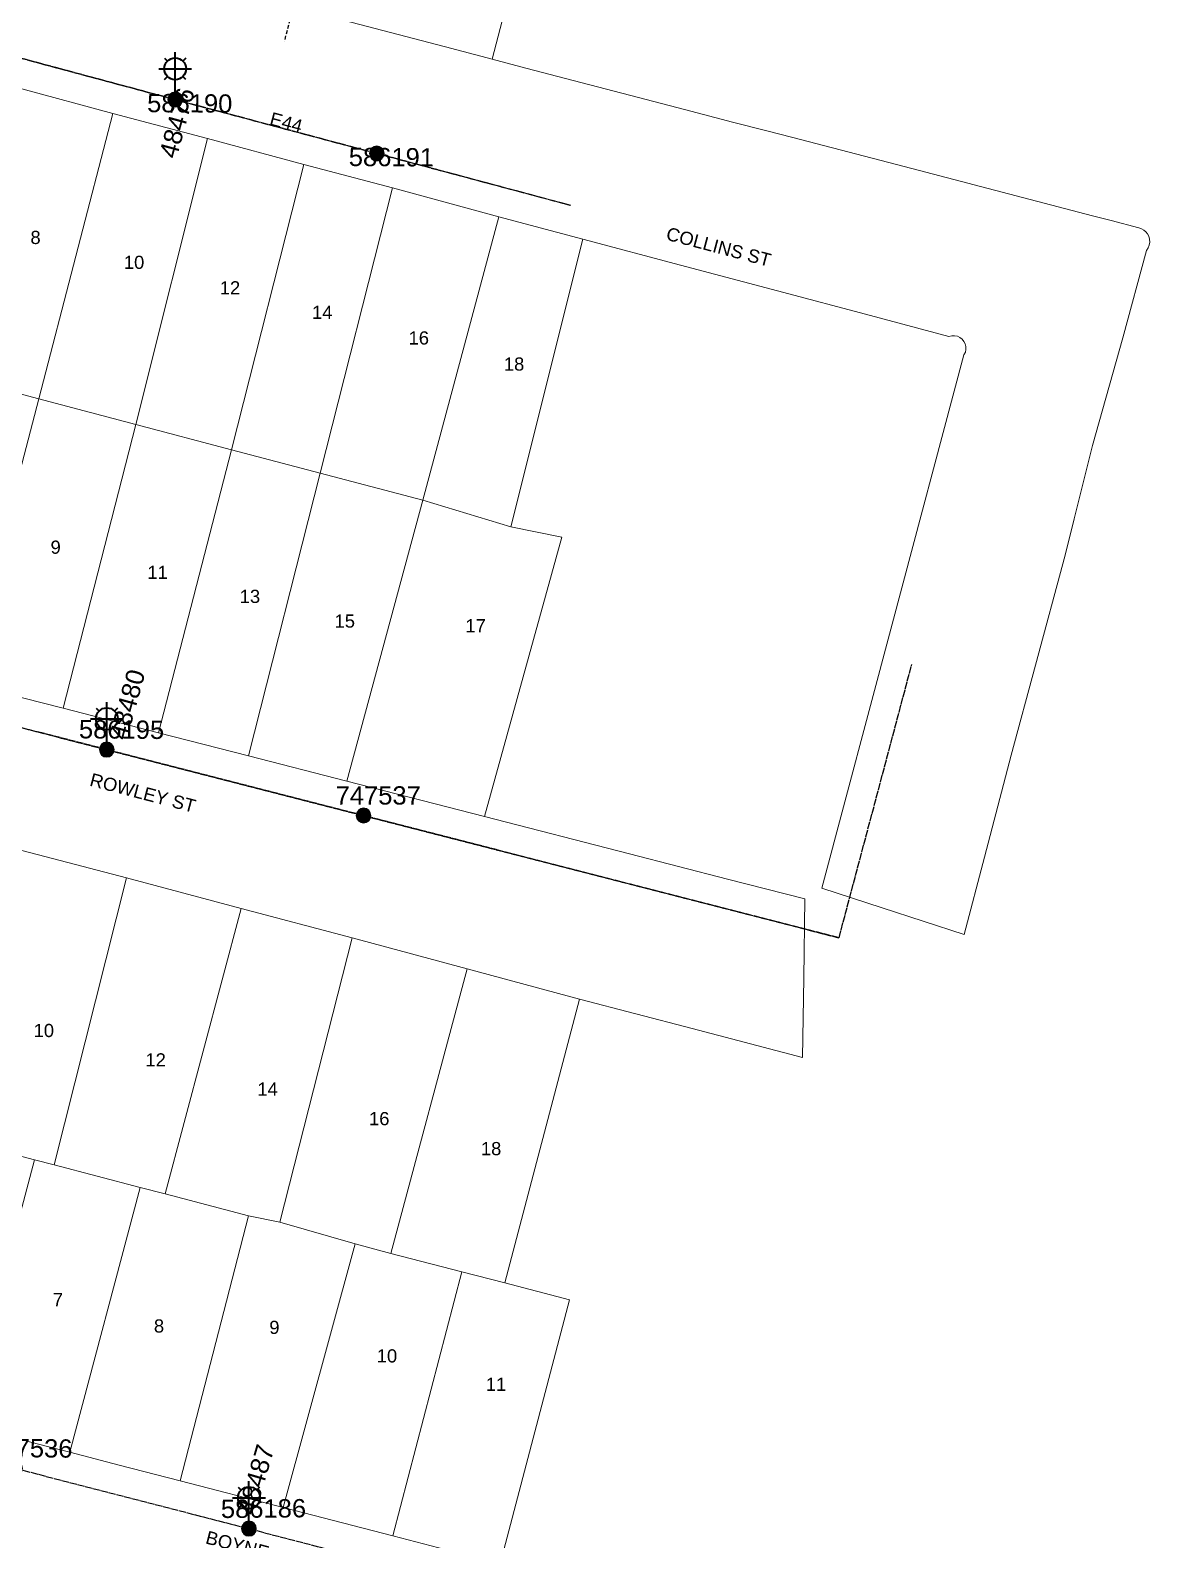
# Model space of a CAD drawing. Header units: metres. Extents: x 309867 to 310865, y 6256930 to 6257690.
# Drawn here: x 310711.9 to 310865, y 6257202.6 to 6257409 of the extents above; entities that cross this region are included whole.
import ezdxf
from ezdxf.enums import TextEntityAlignment as Align

# ---------------------------------------------------------------- set-up
doc = ezdxf.new("R2010")
doc.units = ezdxf.units.M
doc.linetypes.add('Cable Exist OH', pattern=[1, 1, 0])
doc.linetypes.add('DASHED', pattern=[0.75, 0.5, -0.25])
doc.layers.get('0').update_dxf_attribs({"color": 6})
doc.layers.add('Cadastre Land Parcels_SP_EXT', color=9, linetype='Continuous', lineweight=5)
doc.layers.add('Cadastre Roads_SP_EXT', color=9, linetype='Continuous', lineweight=5)
for name, color, linetype in [('Equip_SP_SL_EXT', 7, 'Continuous'), ('Mains_HV_EXT', 7, 'Continuous'), ('Mains_LV_EXT', 7, 'Continuous'), ('Mains_SL_EXT', 7, 'Continuous'), ('SupportsOH_SP_TR_HV_LV_SL_EXT', 7, 'Continuous')]:
    doc.layers.add(name, color=color, linetype=linetype)
doc.layers.add('UNKNOWN_FEATURES', color=1, linetype='DASHED', plot=False)
doc.styles.add('iecARIAL', font='arial.ttf', dxfattribs={"height": 2})
doc.styles.add('POLE_LABEL', font='arial.ttf')
doc.styles.get("Standard").update_dxf_attribs({"font": 'arial.ttf'})

# ---------------------------------------------------------------- blocks, each defined once
blk = doc.blocks.new('SL_LANTERN_EXT')
at = {"lineweight": 40}
for p, q in [((0, 1.97), (0, 6.47)), ((-2.25, 4.22), (2.25, 4.22)), ((-1.46, 5.68), (-1.06, 5.28)), ((1.46, 5.68), (1.06, 5.28)), ((-1.46, 2.76), (-1.06, 3.16)), ((0, 0), (0, 2.72)), ((1.46, 2.76), (1.06, 3.16))]:
    blk.add_line(p, q, dxfattribs=at)
blk.add_circle((0, 4.22), 1.5, dxfattribs=at)
at = {"style": 'iecARIAL', "flags": 8}
blk.add_attdef('ASSET_NUM', (1.5, 1.5), '', height=2.5, dxfattribs=at)
for tag, p, height, flags in [('OPERATING_VOLTAGE', (0.98, -1.65), 0.2, 9), ('ORIENTATION', (0.98, -1.85), 0.2, 9), ('OWNED_BY', (0.98, -2.05), 0.2, 9), ('STATE', (0.98, -2.25), 0.2, 9), ('CONSTRUCTED_VOLTAGE', (0.98, -0.65), 0.2, 9), ('CONTROL_TYPE', (0.98, -0.85), 0.2, 9), ('LANTERN_PURPOSE', (0.98, -1.05), 0.2, 9), ('LANTERN_TYPE', (0.98, -1.25), 0.2, 9), ('NO_PHASES', (0.98, -1.45), 0.2, 9), ('LNUMBER', (2.18, -3.25), 2.5, 8), ('USAGE', (0.98, -2.45), 0.2, 9), ('CEXIST', (0.98, -2.65), 0.2, 9), ('CNEW', (0.98, -2.85), 0.2, 9), ('CNUMBER', (0.98, -3.05), 0.2, 9), ('CREMOVE', (0.98, -3.25), 0.2, 9), ('CREPLACE', (0.98, -3.45), 0.2, 9), ('LKINGHEIGHT', (0.98, -3.65), 0.2, 9), ('LBRACKET', (0.98, -3.85), 0.2, 9), ('LBRACKETVOCAB', (0.98, -4.05), 0.2, 9), ('LCATEGORY', (0.98, -4.25), 0.2, 9), ('LCHARGE1', (0.98, -4.45), 0.2, 9), ('LCHARGE1PERCENT', (0.98, -4.65), 0.2, 9), ('LCHARGE2', (0.98, -4.85), 0.2, 9), ('LCHARGE2PERCENT', (0.98, -5.05), 0.2, 9), ('LCHARGE3', (0.98, -5.25), 0.2, 9), ('LCHARGE3PERCENT', (0.98, -5.45), 0.2, 9), ('LEXIST', (0.98, -5.65), 0.2, 9), ('LLAMP', (0.98, -5.85), 0.2, 9), ('LLAMPVOCAB', (0.98, -6.05), 0.2, 9), ('LMAST', (0.98, -6.25), 0.2, 9), ('LMASTVOCAB', (0.98, -6.45), 0.2, 9), ('LNEW', (0.98, -6.65), 0.2, 9), ('LANTNUMBER', (0.98, -6.85), 0.2, 9), ('LOUTREACH', (0.98, -7.25), 0.2, 9), ('LOUTREACHVOCAB', (0.98, -7.45), 0.2, 9), ('LRATECODE', (0.98, -7.65), 0.2, 9), ('LREMOVE', (0.98, -7.85), 0.2, 9), ('LREPLACE', (0.98, -8.05), 0.2, 9), ('LTYPE', (0.98, -8.25), 0.2, 9), ('LTYPEVOCAB', (0.98, -8.45), 0.2, 9), ('STREETNAME', (0.98, -9.25), 0.2, 9), ('SUBURB', (0.98, -9.45), 0.2, 1), ('LEGEND', (0.98, -8.65), 0.2, 9), ('LOCATION', (0.98, -8.85), 0.2, 9), ('NOTES', (0.98, -9.05), 0.2, 9)]:
    blk.add_attdef(tag, p, '', height=height, dxfattribs=dict(flags=flags))
blk = doc.blocks.new('POLE_EXT')
blk.add_hatch(color=256).paths.add_polyline_path([(-1, 0, 1), (1, 0, 1)])
blk.add_lwpolyline([(-1, 0, 1), (1, 0, 1)], format="xyb", close=True)
for tag, height, flags, p in [('pNumber', 2.5, 8, (-17.84, 2.07)), ('OWNED_BY', 0.2, 9, (1.35, -0.4)), ('SPECIAL_USE', 0.2, 9, (1.35, -0.8)), ('STATE', 0.2, 9, (1.35, -1)), ('cLV', 0.2, 9, (1.35, -1.4)), ('hDepth', 0.2, 9, (1.35, -1.6)), ('hDia', 0.2, 9, (1.35, -1.8)), ('cHV', 0.2, 9, (1.35, -2)), ('PARENT', 0.2, 9, (1.35, -0.6)), ('USAGE', 0.2, 9, (1.35, -1.2)), ('cLinedev', 0.2, 9, (1.35, -3.4)), ('pExisting', 0.2, 9, (1.35, -3.8)), ('LBRACKET', 0.2, 9, (1.35, -2.2)), ('LExisting', 0.2, 9, (1.35, -2.4)), ('LANTNUMBER', 0.2, 9, (1.35, -2.6)), ('LOther', 0.2, 9, (1.35, -2.8)), ('LRemove', 0.2, 9, (1.35, -3)), ('LEGEND', 0.2, 9, (1.35, -3.2)), ('LOCATION', 0.2, 9, (1.35, -3.6)), ('PFNUMBER', 0.2, 9, (1.35, -4)), ('NEWPFNUMBER', 0.2, 9, (1.35, -4.2)), ('pFooting', 0.2, 9, (1.35, -4.4)), ('pNew', 0.2, 9, (1.35, -4.6)), ('pRelocate', 0.2, 9, (1.35, -5)), ('pRemove', 0.2, 9, (1.35, -5.2)), ('pReplace', 0.2, 9, (1.35, -5.4)), ('pStay', 0.2, 9, (1.35, -5.6)), ('pType', 0.2, 9, (1.35, -5.8)), ('cspan', 0.2, 9, (1.35, -6)), ('STREETNAME', 0.2, 9, (1.35, -6.2)), ('SUBURB', 0.2, 9, (1.35, -6.4)), ('OPERATED_BY', 0.2, 9, (1.36, -7.01)), ('NOTES', 0.2, 9, (1.35, -6.6)), ('MAINTAINED_BY', 0.2, 9, (1.36, -6.81))]:
    blk.add_attdef(tag, text='', height=height, dxfattribs=dict(flags=flags)).set_placement(p, align=Align.MIDDLE_LEFT)
at = {"style": 'POLE_LABEL'}
for tag, height, flags, p in [('ASSET_NUM', 2.5, 8, (2, 2)), ('STRUCTURE_PLANT_NUMBER', 0.2, 9, (1.35, 0.03)), ('STREET_CODE', 0.2, 9, (1.35, -0.2))]:
    blk.add_attdef(tag, text='', height=height, dxfattribs=dict(at, flags=flags)).set_placement(p, align=Align.MIDDLE_LEFT)
at = {"flags": 1}
blk.add_attdef('Z', (1.35, -7.33), '', height=0.2, dxfattribs=at)

msp = doc.modelspace()

# ---------------------------------------------------------------- linework, layer by layer
at = {"layer": 'Cadastre Land Parcels_SP_EXT', "linetype": 'Continuous'}
for points in [[(310765.75, 6257428.07), (310751.81, 6257431.79), (310746.8, 6257412.39), (310753.6, 6257410.6), (310768.67, 6257406.66), (310775.04, 6257404.99), (310780.06, 6257424.28), (310765.75, 6257428.07)], [(310723.19, 6257397.57), (310710.73, 6257400.93), (310700.66, 6257361.83), (310713.04, 6257358.54), (310723.19, 6257397.57)], [(310736.14, 6257394.13), (310723.19, 6257397.57), (310713.04, 6257358.54), (310726.33, 6257355.03), (310736.14, 6257394.13)], [(310749.31, 6257390.58), (310736.14, 6257394.13), (310726.33, 6257355.03), (310739.4, 6257351.57), (310749.31, 6257390.58)], [(310761.4, 6257387.41), (310749.31, 6257390.58), (310739.4, 6257351.57), (310751.52, 6257348.37), (310761.4, 6257387.41)], [(310775.96, 6257383.46), (310761.4, 6257387.41), (310751.52, 6257348.37), (310765.55, 6257344.69), (310775.96, 6257383.46)], [(310787.45, 6257380.4), (310775.96, 6257383.46), (310765.55, 6257344.69), (310777.61, 6257341.07), (310787.45, 6257380.4)], [(310713.04, 6257358.54), (310700.66, 6257361.83), (310690.64, 6257322.84), (310702.9, 6257319.68), (310713.04, 6257358.54)], [(310726.33, 6257355.03), (310713.04, 6257358.54), (310702.9, 6257319.68), (310716.37, 6257316.24), (310726.33, 6257355.03)], [(310739.4, 6257351.57), (310726.33, 6257355.03), (310716.37, 6257316.24), (310729.44, 6257312.9), (310739.4, 6257351.57)], [(310751.52, 6257348.37), (310739.4, 6257351.57), (310729.44, 6257312.9), (310741.71, 6257309.73), (310751.52, 6257348.37)], [(310765.55, 6257344.69), (310751.52, 6257348.37), (310741.71, 6257309.73), (310755.18, 6257306.29), (310765.55, 6257344.69)], [(310784.59, 6257339.63), (310777.61, 6257341.07), (310765.55, 6257344.69), (310755.18, 6257306.29), (310773.98, 6257301.46), (310784.59, 6257339.63)], [(310725.03, 6257293.06), (310709.85, 6257297.03), (310699.17, 6257258.02), (310712.48, 6257254.5), (310715.15, 6257253.83), (310725.03, 6257293.06)], [(310740.72, 6257288.87), (310725.03, 6257293.06), (310715.15, 6257253.83), (310726.92, 6257250.74), (310730.33, 6257249.85), (310740.72, 6257288.87)], [(310755.89, 6257284.85), (310740.72, 6257288.87), (310730.33, 6257249.85), (310741.71, 6257246.85), (310745.99, 6257246), (310755.89, 6257284.85)], [(310771.63, 6257280.63), (310755.89, 6257284.85), (310745.99, 6257246), (310756.3, 6257243.01), (310761.2, 6257241.7), (310771.63, 6257280.63)], [(310787, 6257276.47), (310771.63, 6257280.63), (310761.2, 6257241.7), (310770.9, 6257239.2), (310776.78, 6257237.7), (310787, 6257276.47)], [(310699.17, 6257258.02), (310697.3, 6257258.49), (310688.05, 6257222.06), (310702.83, 6257218.25), (310712.48, 6257254.5), (310699.17, 6257258.02)], [(310715.15, 6257253.83), (310712.48, 6257254.5), (310702.83, 6257218.25), (310715.1, 6257215.09), (310717.31, 6257214.53), (310726.92, 6257250.74), (310715.15, 6257253.83)], [(310732.39, 6257210.62), (310741.71, 6257246.85), (310730.33, 6257249.85), (310726.92, 6257250.74), (310717.31, 6257214.53), (310724.04, 6257212.76), (310732.39, 6257210.62)], [(310745.99, 6257246), (310741.71, 6257246.85), (310732.39, 6257210.62), (310746.46, 6257206.99), (310756.3, 6257243.01), (310745.99, 6257246)], [(310761.44, 6257203.08), (310770.9, 6257239.2), (310761.2, 6257241.7), (310756.3, 6257243.01), (310746.46, 6257206.99), (310761.44, 6257203.08)], [(310776.12, 6257199.27), (310785.62, 6257235.37), (310776.78, 6257237.7), (310770.9, 6257239.2), (310761.44, 6257203.08), (310776.12, 6257199.27)]]:
    msp.add_lwpolyline(points, close=True, dxfattribs=at)
at = {"layer": 'Cadastre Roads_SP_EXT', "linetype": 'Continuous'}
for points in [[(310710.73, 6257400.93), (310723.19, 6257397.57), (310736.14, 6257394.13), (310749.31, 6257390.58), (310761.4, 6257387.41), (310775.96, 6257383.46), (310787.45, 6257380.4), (310800.81, 6257376.85), (310814.08, 6257373.31), (310826.77, 6257369.96), (310837.48, 6257367.08), (310837.89, 6257367.17), (310838.28, 6257367.18), (310838.65, 6257367.1), (310839, 6257366.94), (310839.3, 6257366.7), (310839.54, 6257366.41), (310839.71, 6257366.07), (310839.81, 6257365.7), (310839.82, 6257365.32), (310839.75, 6257364.94), (310839.56, 6257364.57), (310829.75, 6257327.75), (310820.14, 6257291.65), (310828.36, 6257288.98), (310839.6, 6257285.32), (310842.38, 6257295.9), (310846.02, 6257309.84), (310849.33, 6257322.12), (310853.4, 6257337.2), (310854.63, 6257342.16), (310857.1, 6257351.98), (310857.15, 6257352.18), (310861.27, 6257366.9), (310864.53, 6257378.85), (310864.76, 6257379.2), (310864.9, 6257379.58), (310864.97, 6257379.98), (310864.94, 6257380.38), (310864.83, 6257380.78), (310864.66, 6257381.11), (310864.43, 6257381.39), (310864.15, 6257381.63), (310863.83, 6257381.81), (310863.48, 6257381.92), (310859.68, 6257382.92), (310857.15, 6257383.58), (310848.6, 6257385.81), (310832.42, 6257390.05), (310816.17, 6257394.28), (310812.44, 6257395.23), (310807.91, 6257396.4), (310801.51, 6257398.07), (310784.02, 6257402.64), (310779.67, 6257403.78), (310775.04, 6257404.99), (310768.67, 6257406.66), (310753.6, 6257410.6)], [(310709.85, 6257297.03), (310725.03, 6257293.06), (310740.72, 6257288.87), (310755.89, 6257284.85), (310771.63, 6257280.63), (310787, 6257276.47), (310802.39, 6257272.48), (310817.46, 6257268.48), (310817.64, 6257279.33), (310817.81, 6257290.17), (310807.23, 6257292.9), (310793.81, 6257296.34), (310773.98, 6257301.46), (310755.18, 6257306.29), (310741.71, 6257309.73), (310729.44, 6257312.9), (310716.37, 6257316.24), (310702.9, 6257319.68)], [(310776.12, 6257199.27), (310761.44, 6257203.08), (310746.46, 6257206.99), (310732.39, 6257210.62), (310724.04, 6257212.76), (310717.31, 6257214.53), (310715.1, 6257215.09), (310702.83, 6257218.25), (310688.05, 6257222.06), (310688.05, 6257222.06), (310685.54, 6257222.71), (310682.59, 6257220.85), (310678.62, 6257218.38), (310677.83, 6257217.1), (310675.75, 6257213.75), (310673.69, 6257210.37), (310667.51, 6257200.27)]]:
    msp.add_lwpolyline(points, dxfattribs=at)
at = {"layer": 'Mains_HV_EXT', "linetype": 'Cable Exist OH'}
msp.add_lwpolyline([(310607.58, 6257340.07), (310637.11, 6257332.48), (310822.47, 6257284.86), (310832.42, 6257322.23)], dxfattribs=at)
at = {"layer": 'Mains_LV_EXT', "linetype": 'Cable Exist OH'}
for points in [[(310731.7, 6257399.46), (310704.01, 6257406.9)], [(310759.27, 6257392.1), (310731.7, 6257399.46)], [(310785.73, 6257385), (310759.27, 6257392.1)], [(310722.35, 6257310.59), (310698.37, 6257316.73)], [(310757.46, 6257301.58), (310722.35, 6257310.59)], [(310792.81, 6257292.48), (310757.46, 6257301.58)], [(310709.81, 6257212.33), (310741.79, 6257204.08)], [(310741.79, 6257204.08), (310782.48, 6257193.5)]]:
    msp.add_lwpolyline(points, dxfattribs=at)
at = {"layer": 'Mains_SL_EXT', "linetype": 'Cable Exist OH'}
for points in [[(310676.66, 6257414.15), (310704.01, 6257406.9), (310731.7, 6257399.46)], [(310731.7, 6257399.46), (310759.27, 6257392.1), (310785.75, 6257385.03)], [(310722.35, 6257310.59), (310698.37, 6257316.73), (310669.88, 6257324.04)], [(310822.47, 6257284.86), (310792.81, 6257292.48), (310757.46, 6257301.58), (310722.35, 6257310.59)], [(310684.7, 6257217.46), (310709.81, 6257212.33), (310741.79, 6257204.08)], [(310741.79, 6257204.08), (310782.48, 6257193.5), (310825.13, 6257181.72)]]:
    msp.add_lwpolyline(points, dxfattribs=at)
at = {"layer": 'UNKNOWN_FEATURES'}
msp.add_lwpolyline([(310747.55, 6257411.09), (310746.62, 6257407.45)], dxfattribs=at)

# ---------------------------------------------------------------- block references
at = {"layer": 'Equip_SP_SL_EXT'}
ref = msp.add_blockref('SL_LANTERN_EXT', (310731.7, 6257399.46), dxfattribs=at)
ref.add_attrib('ASSET_NUM', '48476', dxfattribs={"layer": '0', "height": 2.5, "rotation": 74.8323, "style": 'iecARIAL'}).set_placement((310733.2, 6257400.96), align=Align.MIDDLE_RIGHT)
ref = msp.add_blockref('SL_LANTERN_EXT', (310722.35, 6257310.59), dxfattribs=at)
ref.add_attrib('ASSET_NUM', '48480', dxfattribs={"layer": '0', "height": 2.5, "rotation": 74.5226, "style": 'iecARIAL'}).set_placement((310723.85, 6257312.09), align=Align.MIDDLE_LEFT)
ref = msp.add_blockref('SL_LANTERN_EXT', (310741.79, 6257204.08), dxfattribs=at)
ref.add_attrib('ASSET_NUM', '48487', dxfattribs={"layer": '0', "height": 2.5, "rotation": 73.639, "style": 'iecARIAL'}).set_placement((310743.29, 6257205.58), align=Align.BOTTOM_LEFT)
at = {"layer": 'SupportsOH_SP_TR_HV_LV_SL_EXT'}
ref = msp.add_blockref('POLE_EXT', (310731.7, 6257399.46), dxfattribs=at)
ref.add_attrib('ASSET_NUM', '586190', dxfattribs={"layer": '0', "height": 2.5, "rotation": 359.619, "style": 'POLE_LABEL'}).set_placement((310733.7, 6257400.21), align=Align.TOP_CENTER)
ref = msp.add_blockref('POLE_EXT', (310759.27, 6257392.1), dxfattribs=at)
ref.add_attrib('ASSET_NUM', '586191', dxfattribs={"layer": '0', "height": 2.5, "rotation": 359.701, "style": 'POLE_LABEL'}).set_placement((310761.27, 6257392.85), align=Align.TOP_CENTER)
ref = msp.add_blockref('POLE_EXT', (310722.35, 6257310.59), dxfattribs=at)
ref.add_attrib('ASSET_NUM', '586195', dxfattribs={"layer": '0', "height": 2.5, "rotation": 359.5397, "style": 'POLE_LABEL'}).set_placement((310724.35, 6257311.34), align=Align.BOTTOM_CENTER)
ref = msp.add_blockref('POLE_EXT', (310757.46, 6257301.58), dxfattribs=at)
ref.add_attrib('ASSET_NUM', '747537', dxfattribs={"layer": '0', "height": 2.5, "style": 'POLE_LABEL'}).set_placement((310759.46, 6257302.33), align=Align.BOTTOM_CENTER)
ref = msp.add_blockref('POLE_EXT', (310709.81, 6257212.33), dxfattribs=at)
ref.add_attrib('ASSET_NUM', '747536', dxfattribs={"layer": '0', "height": 2.5, "rotation": 359.4918, "style": 'POLE_LABEL'}).set_placement((310711.81, 6257213.08), align=Align.BOTTOM_CENTER)
ref = msp.add_blockref('POLE_EXT', (310741.79, 6257204.08), dxfattribs=at)
ref.add_attrib('ASSET_NUM', '586186', dxfattribs={"layer": '0', "height": 2.5, "rotation": 0.5156, "style": 'POLE_LABEL'}).set_placement((310743.79, 6257204.83), align=Align.BOTTOM_CENTER)

# ---------------------------------------------------------------- texts
at = {"layer": 'Cadastre Land Parcels_SP_EXT'}
for s, p in [('8', (310711.91, 6257379.72)), ('10', (310724.68, 6257376.32)), ('12', (310737.8, 6257372.83)), ('14', (310750.41, 6257369.48)), ('16', (310763.61, 6257365.98)), ('18', (310776.64, 6257362.41)), ('9', (310714.66, 6257337.37)), ('11', (310727.89, 6257333.93)), ('13', (310740.52, 6257330.64)), ('15', (310753.49, 6257327.27)), ('17', (310771.38, 6257326.63)), ('10', (310712.34, 6257271.29)), ('12', (310727.63, 6257267.27)), ('14', (310742.93, 6257263.28)), ('16', (310758.2, 6257259.24)), ('18', (310773.5, 6257255.14)), ('7', (310714.97, 6257234.49)), ('8', (310728.79, 6257230.89)), ('9', (310744.57, 6257230.7)), ('10', (310759.26, 6257226.8)), ('11', (310774.17, 6257222.92))]:
    msp.add_text(s, height=1.8, dxfattribs=at).set_placement(p)
at = {"layer": 'Cadastre Roads_SP_EXT'}
for s, rotation, p in [('COLLINS ST', 345.1941, (310798.7, 6257380.34)), ('ROWLEY ST', 345.3612, (310719.89, 6257305.68)), ('BOYNE AVE', 345.4701, (310735.73, 6257202.08))]:
    msp.add_text(s, height=1.8, rotation=rotation, dxfattribs=at).set_placement(p)
at = {"layer": 'Mains_LV_EXT'}
msp.add_text('E44', height=1.8, rotation=345.0642, dxfattribs=at).set_placement((310744.49, 6257396.05))

doc.saveas('drawing.dxf')
